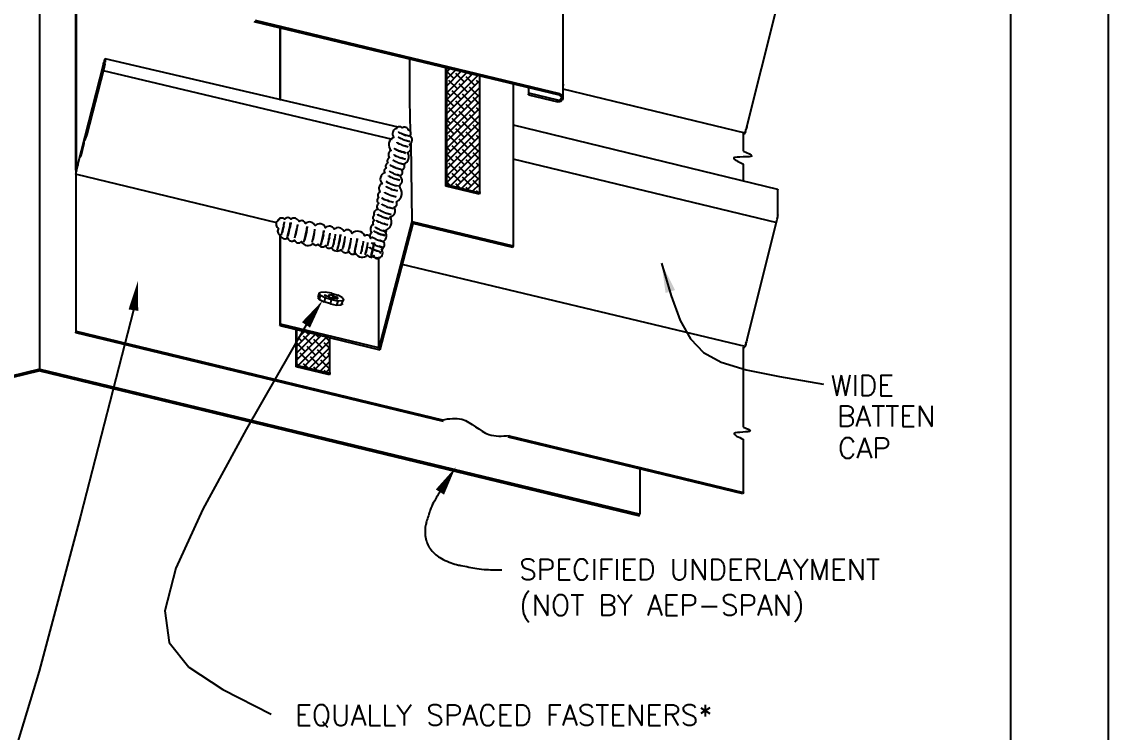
# Model space of a CAD drawing. Extents: x 128.5 to 137, y -26.1 to -15.1.
# Drawn here: x 132.858 to 137.023, y -22.316 to -19.59 of the extents above; entities that cross this region are included whole.
import ezdxf

# ---------------------------------------------------------------- set-up
doc = ezdxf.new("R2010")
doc.units = 0
doc.header["$LTSCALE"] = 0.5
doc.header["$MEASUREMENT"] = 0
for name, color, linetype in [('BORDER', 9, 'CONTINUOUS'), ('DIM', 4, 'CONTINUOUS'), ('DWG', 2, 'CONTINUOUS')]:
    doc.layers.add(name, color=color, linetype=linetype)
doc.styles.get("Standard").update_dxf_attribs({"font": 'romans.shx'})

msp = doc.modelspace()

# ---------------------------------------------------------------- hatches: boundary and pattern name
at = {"layer": 'DWG'}
h = msp.add_hatch(dxfattribs=at)
h.set_pattern_fill('ANSI38', color=46, scale=0.15)
h.set_pattern_definition([(45, (9.3305, 0), (-0.0132582521, 0.0132582521), []), (135, (9.3305, 0), (-0.0397747564, 0.0132582521), [0.046875, -0.028125])])
h.paths.add_polyline_path([(131.2393, -20.2392), (131.3671, -20.2077), (131.3671, -19.7679), (131.3458, -19.773), (131.2393, -19.7987)])
h.paths.add_polyline_path([(131.9416, -20.907), (131.9416, -20.7713), (131.8138, -20.8022), (131.8138, -20.9385)])
h.paths.add_polyline_path([(134.6137, -19.7984), (134.4859, -19.7676), (134.4859, -20.214), (134.6137, -20.2455)])
h.paths.add_polyline_path([(134.0395, -20.9385), (134.0395, -20.8022), (133.9339, -20.7766), (133.9117, -20.8155), (133.9117, -20.907)])

# ---------------------------------------------------------------- linework, layer by layer
at = {"layer": 'BORDER'}
for p, q in [((137.0232, -15.1154), (137.0232, -26.1154)), ((136.6482, -15.5529), (136.6482, -25.6779))]:
    msp.add_line(p, q, dxfattribs=at)
at = {"layer": 'DIM', "color": 5}
for points in [[(135.3103, -20.5163), (135.3479, -20.6414), (135.3824, -20.7365), (135.421, -20.8069), (135.471, -20.8582), (135.5398, -20.8956), (135.6346, -20.9248), (135.7626, -20.951), (135.9311, -20.9798)], [(133.2858, -20.6963), (133.0836, -21.4873), (132.9246, -22.0815), (132.795, -22.5071), (132.6809, -22.7919), (132.5684, -22.964), (132.4437, -23.0513), (132.2928, -23.0817), (132.1018, -23.0834)], [(133.9476, -20.7529), (133.7179, -21.1543), (133.5522, -21.4594), (133.449, -21.6857), (133.4066, -21.8506), (133.4235, -21.9716), (133.4981, -22.0664), (133.629, -22.1523), (133.8144, -22.2469)]]:
    msp.add_lwpolyline(points, dxfattribs=at)
for points, format in [([(133.303, -20.5852, 0, 0.0375, 0), (133.2858, -20.6963, 0.0375, 0.0375, 0)], "xyseb"), ([(134.0108, -20.6598, 0, 0.0375, 0), (133.9476, -20.7529, 0.0375, 0.0375, 0)], "xyseb"), ([(134.5212, -21.2992, 0, 0.0375, 0), (134.461, -21.3942, 0.0375, 0.0375, 0)], "xyseb"), ([(134.461, -21.3942, 0.027993), (134.4368, -21.4338, 0.040454), (134.424, -21.4633, 0.009901), (134.4097, -21.5078, 0.029035), (134.406, -21.5233, 0.049204), (134.404, -21.5485, 0.048014), (134.407, -21.5742, 0.058997), (134.4147, -21.5963, 0.058994), (134.4272, -21.616, 0.047542), (134.4455, -21.6346, 0.048808), (134.4665, -21.6488, 0.028651), (134.4968, -21.6633, 0.032591), (134.5248, -21.6726, 0.017207), (134.5407, -21.6762, 0.004479), (134.6022, -21.6873, 0.02784), (134.6397, -21.6915, 0.017805), (134.6987, -21.6929)], "xyb")]:
    msp.add_lwpolyline(points, format=format, dxfattribs=at)
msp.add_solid([(135.3261, -20.6305), (135.3623, -20.6192), (135.3103, -20.5163)], dxfattribs=at)
at = {"layer": 'DWG'}
for p, q in [((134.9323, -18.378), (134.9323, -19.8855)), ((133.0648, -20.1555), (133.0648, -19.4247)), ((133.0666, -19.4251), (133.0666, -20.1501)), ((135.637, -19.9935), (135.7504, -19.5453)), ((134.9188, -19.872), (133.749, -19.5897)), ((134.9206, -19.8666), (133.7539, -19.5848)), ((133.8478, -19.6146), (133.8478, -19.8876)), ((133.8496, -19.8885), (133.8496, -19.6146)), ((133.1674, -19.7721), (133.1782, -19.7307)), ((133.1719, -19.7478), (133.1737, -19.7433)), ((133.1764, -19.7334), (133.1737, -19.7424)), ((133.1737, -19.7424), (133.1773, -19.737)), ((133.1737, -19.7433), (133.1782, -19.7451)), ((133.1773, -19.7316), (133.1746, -19.7397)), ((133.1746, -19.7397), (133.1773, -19.7343)), ((133.1755, -19.7361), (133.1746, -19.7577)), ((133.1755, -19.7379), (133.1755, -19.7361)), ((133.1773, -19.737), (133.1755, -19.7379)), ((133.1755, -19.7379), (133.1755, -19.7379)), ((133.1773, -19.7343), (133.1764, -19.7334)), ((133.1764, -19.737), (133.1773, -19.737)), ((133.1764, -19.7379), (133.1764, -19.737)), ((133.1764, -19.737), (133.1773, -19.737)), ((133.1764, -19.7505), (133.1764, -19.737)), ((133.1773, -19.7379), (133.1764, -19.7379)), ((133.1773, -19.737), (133.1773, -19.7316)), ((133.1782, -19.7451), (133.1773, -19.7379)), ((133.1782, -19.7307), (133.1782, -19.7451)), ((134.3012, -19.9944), (133.1782, -19.7316)), ((134.346, -19.899), (134.346, -19.7361)), ((133.0729, -20.1384), (133.171, -19.7532)), ((133.171, -19.7757), (133.1071, -20.0241)), ((133.1665, -19.7775), (133.1692, -19.7649)), ((133.1701, -19.7649), (133.1665, -19.7793)), ((133.1683, -19.7667), (133.1665, -19.773)), ((133.1665, -19.773), (133.1665, -19.7748)), ((133.1665, -19.773), (133.1665, -19.773)), ((133.1665, -19.7748), (133.1674, -19.7748)), ((133.1665, -19.7793), (133.1665, -19.7775)), ((133.1692, -19.7802), (133.1665, -19.7793)), ((133.1674, -19.7694), (133.1674, -19.7721)), ((133.1674, -19.7694), (133.1674, -19.7694)), ((133.1674, -19.7766), (133.1674, -19.7694)), ((133.1674, -19.7766), (133.1692, -19.7766)), ((133.171, -19.7775), (133.1674, -19.7766)), ((133.1683, -19.7739), (133.1683, -19.7667)), ((133.171, -19.7712), (133.1683, -19.773)), ((133.1683, -19.773), (133.1683, -19.7739)), ((133.1692, -19.764), (133.1692, -19.7703)), ((133.1692, -19.7649), (133.1692, -19.764)), ((133.1692, -19.7676), (133.1728, -19.7649)), ((133.1692, -19.7703), (133.171, -19.7712)), ((133.1701, -19.7631), (133.1701, -19.7649)), ((133.1728, -19.7667), (133.1701, -19.7649)), ((133.1701, -19.7649), (133.1719, -19.7658)), ((133.171, -19.755), (133.1728, -19.746)), ((133.171, -19.7532), (133.1719, -19.7478)), ((133.1764, -19.7523), (133.171, -19.7757)), ((133.1719, -19.7721), (133.171, -19.7775)), ((134.2794, -20.042), (133.171, -19.7775)), ((133.1719, -19.7478), (133.1719, -19.7478)), ((133.1719, -19.7658), (133.1728, -19.7667)), ((133.1728, -19.746), (133.1755, -19.7469)), ((133.1728, -19.7667), (133.1728, -19.7667)), ((133.1746, -19.7577), (133.1755, -19.7541)), ((133.1746, -19.7622), (133.1755, -19.7568)), ((133.1746, -19.7577), (133.1746, -19.7577)), ((133.1755, -19.7469), (133.1764, -19.7505)), ((133.1755, -19.7541), (133.1764, -19.7523)), ((133.1755, -19.7541), (133.1755, -19.7541)), ((134.7424, -19.8306), (134.7424, -20.4498)), ((134.8, -19.845), (134.8, -19.8702)), ((134.8018, -19.845), (134.8, -19.845)), ((134.8, -19.8702), (134.8018, -19.8639)), ((134.8018, -19.8639), (134.8018, -19.845)), ((134.9134, -19.8909), (134.8018, -19.8639)), ((134.9233, -19.8684), (134.9206, -19.8666)), ((134.9206, -19.8666), (134.926, -19.8693)), ((134.9332, -19.8288), (134.9332, -19.8342)), ((134.9332, -19.8486), (134.9332, -19.8432)), ((135.6307, -20.0169), (134.9332, -19.8486)), ((133.8478, -19.8876), (133.8496, -19.8885)), ((134.3477, -20.0113), (134.3455, -19.8927)), ((134.8, -19.8702), (134.9125, -19.8972)), ((134.9125, -19.8972), (134.9134, -19.8909)), ((134.9125, -19.8918), (134.9134, -19.8909)), ((134.9125, -19.8972), (134.9125, -19.8918)), ((134.9188, -19.8972), (134.9125, -19.8972)), ((134.9188, -19.8972), (134.9125, -19.8972)), ((134.9134, -19.8909), (134.9188, -19.8909)), ((134.9233, -19.8747), (134.9188, -19.872)), ((134.9188, -19.8909), (134.9233, -19.8882)), ((134.9251, -19.8954), (134.9188, -19.8972)), ((134.926, -19.8792), (134.9233, -19.8747)), ((134.926, -19.8837), (134.9233, -19.8882)), ((134.9233, -19.8882), (134.9251, -19.8873)), ((134.9251, -19.8873), (134.9251, -19.8954)), ((134.9251, -19.8954), (134.9296, -19.8909)), ((134.926, -19.8693), (134.9305, -19.8738)), ((134.9323, -19.8792), (134.926, -19.8792)), ((134.9296, -19.8738), (134.9305, -19.8738)), ((134.9296, -19.8909), (134.9296, -19.8738)), ((134.9323, -19.8855), (134.9296, -19.8909)), ((134.9305, -19.8738), (134.9323, -19.8792)), ((133.1242, -19.9458), (133.1053, -20.0313)), ((133.1071, -20.0187), (133.1233, -19.9467)), ((133.1233, -19.9467), (133.1242, -19.944)), ((133.1233, -19.9467), (133.1233, -19.9467)), ((133.1242, -19.9413), (133.1242, -19.9458)), ((133.1242, -19.9458), (133.1242, -19.9413)), ((133.126, -19.944), (133.1242, -19.9431)), ((133.1242, -19.944), (133.1242, -19.9458)), ((135.7567, -20.2338), (134.7429, -19.9861)), ((135.637, -19.9935), (135.6361, -19.9989)), ((135.6361, -19.9989), (135.637, -19.9935)), ((133.0963, -20.0529), (133.1053, -20.0277)), ((133.1062, -20.0259), (133.099, -20.0448)), ((133.1008, -20.0376), (133.1071, -20.0196)), ((133.1053, -20.0277), (133.1044, -20.0304)), ((133.1044, -20.0304), (133.1044, -20.0313)), ((133.1062, -20.0205), (133.1062, -20.0205)), ((133.1071, -20.0241), (133.1062, -20.0259)), ((133.1071, -20.0196), (133.1071, -20.0187)), ((133.1071, -20.0196), (133.1071, -20.0196)), ((135.6244, -20.0187), (135.6289, -20.0187)), ((135.6244, -20.0861), (135.6244, -20.0187)), ((135.6289, -20.0187), (135.6307, -20.0169)), ((135.6289, -20.0187), (135.6298, -20.0187)), ((135.6289, -20.0187), (135.6289, -20.0187)), ((135.6298, -20.0187), (135.6316, -20.0151)), ((135.6316, -20.0151), (135.6334, -20.0079)), ((135.6325, -20.0115), (135.6316, -20.0151)), ((135.6334, -20.0079), (135.6343, -20.0034)), ((135.6343, -20.0034), (135.6361, -19.9989)), ((133.0846, -20.1069), (133.099, -20.0421)), ((133.0954, -20.0574), (133.0846, -20.106)), ((133.0963, -20.0529), (133.0954, -20.0574)), ((133.0963, -20.0529), (133.0963, -20.0565)), ((133.099, -20.0421), (133.0999, -20.0421)), ((133.099, -20.0421), (133.099, -20.0421)), ((133.0999, -20.0394), (133.1008, -20.0403)), ((133.0999, -20.0421), (133.0999, -20.043)), ((133.1017, -20.0367), (133.1008, -20.0376)), ((133.1017, -20.0376), (133.1008, -20.0376)), ((133.1035, -20.0358), (133.1017, -20.0367)), ((133.1017, -20.0367), (133.1017, -20.0367)), ((133.1026, -20.0367), (133.1035, -20.0358)), ((134.3497, -20.0559), (134.3527, -20.3562)), ((133.0837, -20.1078), (133.0846, -20.1069)), ((135.7533, -20.3617), (134.7424, -20.1168)), ((133.0648, -20.1555), (133.0657, -20.1564)), ((133.0675, -20.1564), (133.0648, -20.1555)), ((133.0657, -20.1564), (133.0648, -20.1555)), ((133.0711, -20.1366), (133.0657, -20.1663)), ((133.0666, -20.1537), (133.0657, -20.1555)), ((133.0657, -20.1555), (133.0675, -20.1555)), ((133.0657, -20.1564), (133.0666, -20.1564)), ((133.0657, -20.1564), (133.0657, -20.1564)), ((133.0666, -20.1627), (133.0657, -20.1564)), ((133.0666, -20.1627), (133.0711, -20.1384)), ((133.0729, -20.1384), (133.0666, -20.1537)), ((133.0666, -20.1663), (133.0684, -20.1465)), ((133.0666, -20.1501), (133.0675, -20.151)), ((133.0675, -20.1501), (133.0666, -20.1501)), ((133.0666, -20.1501), (133.0693, -20.1528)), ((133.0675, -20.1537), (133.0666, -20.1537)), ((133.0711, -20.142), (133.0675, -20.1582)), ((133.0684, -20.1474), (133.0675, -20.1483)), ((133.0675, -20.1483), (133.0675, -20.1501)), ((133.0684, -20.151), (133.0675, -20.1537)), ((133.0675, -20.151), (133.0684, -20.151)), ((133.0675, -20.1555), (133.0675, -20.1564)), ((133.0675, -20.1582), (133.0684, -20.1573)), ((133.0684, -20.1474), (133.0729, -20.1321)), ((133.0684, -20.1465), (133.0684, -20.1474)), ((133.0693, -20.1474), (133.0684, -20.1474)), ((133.0702, -20.1429), (133.0711, -20.142)), ((133.0702, -20.1429), (133.0702, -20.1429)), ((133.0711, -20.1438), (133.0702, -20.1429)), ((133.0711, -20.1384), (133.0711, -20.1366)), ((133.0729, -20.1321), (133.0729, -20.1339)), ((133.0729, -20.1339), (133.0729, -20.1384)), ((133.0729, -20.1339), (133.0729, -20.1339)), ((135.6244, -20.1996), (135.6244, -20.1362)), ((133.0657, -20.1699), (133.0648, -20.1726)), ((133.0657, -20.1726), (133.0648, -20.1726)), ((133.0648, -20.1726), (133.0648, -20.7837)), ((133.0648, -20.1744), (133.0657, -20.1744)), ((133.0657, -20.1663), (133.0657, -20.1699)), ((133.0657, -20.1744), (133.0657, -20.1726)), ((133.0666, -20.7774), (133.0666, -20.1627)), ((133.0675, -20.1645), (133.0666, -20.1627)), ((133.0673, -20.1746), (133.8341, -20.3603)), ((133.0675, -20.1609), (133.0675, -20.1645)), ((135.7567, -20.232), (135.7567, -20.2338)), ((135.7567, -20.3346), (135.7567, -20.232)), ((134.3527, -20.3562), (134.2267, -20.8404)), ((134.3572, -20.3634), (134.2312, -20.8485)), ((134.3527, -20.3562), (134.7424, -20.4498)), ((134.3527, -20.3562), (134.3572, -20.358)), ((134.3572, -20.358), (134.3572, -20.3634)), ((134.3572, -20.3634), (134.3572, -20.358)), ((134.3572, -20.358), (134.3572, -20.3634)), ((134.7406, -20.4561), (134.3572, -20.3634)), ((135.637, -20.8125), (135.7504, -20.3634)), ((135.7504, -20.3634), (135.754, -20.3472)), ((135.7504, -20.3634), (135.7513, -20.358)), ((135.7513, -20.358), (135.7531, -20.3526)), ((135.754, -20.3472), (135.7558, -20.3382)), ((135.7558, -20.3382), (135.7567, -20.3346)), ((135.7567, -20.3301), (135.7567, -20.3319)), ((133.8496, -20.7495), (133.8496, -20.4057)), ((133.8478, -20.412), (133.8478, -20.7558)), ((134.7424, -20.4498), (134.7406, -20.4561)), ((134.7424, -20.4498), (134.7406, -20.4507)), ((134.7406, -20.4507), (134.7406, -20.4561)), ((134.2267, -20.8404), (134.2267, -20.4966)), ((134.3167, -20.5209), (134.3185, -20.5164)), ((135.6307, -20.8359), (134.3167, -20.5209)), ((134.3203, -20.5092), (134.3212, -20.5047)), ((133.0648, -20.7837), (133.0666, -20.7774)), ((134.4744, -21.1232), (133.0648, -20.7837)), ((133.0666, -20.7774), (134.4706, -21.1167)), ((133.8478, -20.7558), (133.8496, -20.7495)), ((133.8478, -20.7558), (134.2312, -20.8485)), ((134.2267, -20.8404), (133.8496, -20.7495)), ((134.2312, -20.8485), (134.2312, -20.8242)), ((135.6334, -20.8269), (135.6316, -20.8341)), ((135.6325, -20.8305), (135.6334, -20.8269)), ((135.6343, -20.8224), (135.6334, -20.8269)), ((135.6343, -20.8224), (135.6361, -20.8179)), ((135.6361, -20.8179), (135.6343, -20.8224)), ((135.637, -20.8125), (135.6361, -20.8179)), ((133.9117, -20.8485), (133.9117, -20.8539)), ((133.9117, -20.8557), (133.9117, -20.8503)), ((135.6244, -20.8377), (135.6289, -20.8377)), ((135.6244, -21.1448), (135.6244, -20.8377)), ((135.6289, -20.8377), (135.6298, -20.8377)), ((135.6298, -20.8377), (135.6316, -20.8341)), ((135.6316, -20.8341), (135.6307, -20.8359)), ((135.6226, -21.4011), (134.7226, -21.1838)), ((134.7262, -21.1786), (135.6244, -21.3957)), ((135.6244, -21.3957), (135.6244, -21.1913)), ((135.6244, -21.3957), (135.6226, -21.4011))]:
    msp.add_line(p, q, dxfattribs=at)
at = {"layer": 'DWG', "color": 46}
for p, q in [((132.9271, -20.9295), (132.9271, -19.3914)), ((134.4841, -20.2203), (134.4841, -19.7671)), ((134.4859, -19.7676), (134.4859, -20.2131)), ((134.6137, -20.2455), (134.6137, -19.7984)), ((134.2821, -20.0312), (134.2812, -20.0366)), ((134.3031, -20.033), (134.3022, -20.0312)), ((134.305, -20.0151), (134.3023, -20.0124)), ((134.3049, -20.0348), (134.3031, -20.033)), ((134.3049, -20.0348), (134.3031, -20.033)), ((134.3032, -20.0133), (134.3032, -20.0124)), ((134.3086, -20.0169), (134.3032, -20.0133)), ((134.3121, -20.0384), (134.3049, -20.0348)), ((134.3077, -20.0169), (134.305, -20.0151)), ((134.3122, -20.0187), (134.3077, -20.0169)), ((134.3122, -20.0187), (134.3077, -20.0169)), ((134.3131, -20.0187), (134.3086, -20.0169)), ((134.3176, -20.0214), (134.3122, -20.0187)), ((134.3176, -20.0214), (134.3131, -20.0187)), ((134.3176, -20.0214), (134.3131, -20.0187)), ((134.323, -20.0232), (134.3176, -20.0214)), ((134.323, -20.0232), (134.3176, -20.0214)), ((134.3455, -20.0295), (134.3176, -20.0214)), ((134.3302, -20.0259), (134.323, -20.0232)), ((134.3239, -20.0232), (134.3311, -20.0259)), ((134.3374, -20.0277), (134.3302, -20.0259)), ((134.3455, -20.0295), (134.3374, -20.0277)), ((134.287, -20.0772), (134.2861, -20.0754)), ((134.2879, -20.0772), (134.287, -20.0754)), ((134.2974, -20.0537), (134.2965, -20.0519)), ((134.2992, -20.0555), (134.2974, -20.0537)), ((134.2992, -20.0555), (134.2974, -20.0537)), ((134.3064, -20.0591), (134.2992, -20.0555)), ((134.3118, -20.0609), (134.3064, -20.0591)), ((134.3118, -20.0609), (134.3181, -20.0636)), ((134.3175, -20.0402), (134.3121, -20.0384)), ((134.3175, -20.0402), (134.3238, -20.0429)), ((134.3181, -20.0636), (134.3397, -20.0699)), ((134.3238, -20.0429), (134.3454, -20.0492)), ((134.3325, -20.0681), (134.3253, -20.0654)), ((134.3382, -20.0474), (134.331, -20.0447)), ((134.3397, -20.0699), (134.3325, -20.0681)), ((134.3454, -20.0492), (134.3382, -20.0474)), ((134.2861, -20.1007), (134.2852, -20.0989)), ((134.2879, -20.1025), (134.2861, -20.1007)), ((134.2879, -20.1025), (134.2861, -20.1007)), ((134.2888, -20.0781), (134.287, -20.0772)), ((134.2888, -20.0781), (134.287, -20.0772)), ((134.2897, -20.0781), (134.2879, -20.0772)), ((134.2951, -20.1061), (134.2879, -20.1025)), ((134.2915, -20.0799), (134.2888, -20.0781)), ((134.2924, -20.0799), (134.2897, -20.0781)), ((134.296, -20.0826), (134.2915, -20.0799)), ((134.2969, -20.0826), (134.2924, -20.0799)), ((134.3005, -20.1079), (134.2951, -20.1061)), ((134.3014, -20.0844), (134.296, -20.0826)), ((134.3023, -20.0844), (134.2969, -20.0826)), ((134.3005, -20.1079), (134.3068, -20.1106)), ((134.3014, -20.0844), (134.3077, -20.0862)), ((134.3086, -20.0862), (134.3023, -20.0844)), ((134.3068, -20.1106), (134.3284, -20.1169)), ((134.3077, -20.0862), (134.314, -20.0889)), ((134.3149, -20.0889), (134.3086, -20.0862)), ((134.314, -20.0889), (134.3212, -20.0907)), ((134.3212, -20.1151), (134.314, -20.1124)), ((134.3221, -20.0907), (134.3149, -20.0889)), ((134.3212, -20.0907), (134.3293, -20.0934)), ((134.3284, -20.1169), (134.3212, -20.1151)), ((134.3302, -20.0934), (134.3221, -20.0907)), ((134.2708, -20.1384), (134.2708, -20.1402)), ((134.2717, -20.1402), (134.2708, -20.1384)), ((134.2708, -20.1402), (134.2726, -20.142)), ((134.2735, -20.142), (134.2717, -20.1402)), ((134.2762, -20.1438), (134.2726, -20.142)), ((134.2807, -20.1456), (134.2735, -20.142)), ((134.2852, -20.1474), (134.2762, -20.1438)), ((134.2861, -20.1474), (134.2807, -20.1456)), ((134.2807, -20.1456), (134.2861, -20.1474)), ((134.2824, -20.1214), (134.2815, -20.1196)), ((134.2842, -20.1232), (134.2824, -20.1214)), ((134.2842, -20.1232), (134.2824, -20.1214)), ((134.2914, -20.1268), (134.2842, -20.1232)), ((134.2915, -20.1501), (134.2852, -20.1474)), ((134.2861, -20.1474), (134.2924, -20.1501)), ((134.2968, -20.1286), (134.2914, -20.1268)), ((134.2915, -20.1501), (134.3131, -20.1564)), ((134.2924, -20.1501), (134.2987, -20.1519)), ((134.2968, -20.1286), (134.3031, -20.1313)), ((134.2987, -20.1519), (134.3059, -20.1546)), ((134.2987, -20.1519), (134.3068, -20.1546)), ((134.3031, -20.1313), (134.3247, -20.1376)), ((134.3068, -20.1546), (134.314, -20.1564)), ((134.3175, -20.1358), (134.3103, -20.1331)), ((134.3247, -20.1376), (134.3175, -20.1358)), ((134.2654, -20.1816), (134.2645, -20.1798)), ((134.2672, -20.1834), (134.2654, -20.1816)), ((134.2672, -20.1834), (134.2654, -20.1816)), ((134.2744, -20.187), (134.2672, -20.1834)), ((134.2692, -20.1646), (134.2683, -20.1628)), ((134.271, -20.1664), (134.2692, -20.1646)), ((134.271, -20.1664), (134.2692, -20.1646)), ((134.2782, -20.17), (134.271, -20.1664)), ((134.2798, -20.1888), (134.2744, -20.187)), ((134.2836, -20.1718), (134.2782, -20.17)), ((134.2798, -20.1888), (134.2861, -20.1915)), ((134.2836, -20.1718), (134.2899, -20.1745)), ((134.2861, -20.1915), (134.3077, -20.1978)), ((134.2899, -20.1745), (134.3115, -20.1808)), ((134.3005, -20.196), (134.2933, -20.1933)), ((134.3043, -20.179), (134.2971, -20.1763)), ((134.3077, -20.1978), (134.3005, -20.196)), ((134.3115, -20.1808), (134.3043, -20.179)), ((134.4859, -20.1897), (134.4859, -20.196)), ((134.4859, -20.1987), (134.4859, -20.1933)), ((134.4859, -20.2014), (134.4859, -20.2104)), ((134.6137, -20.1906), (134.6137, -20.1852)), ((134.6137, -20.1987), (134.6137, -20.1933)), ((134.6137, -20.2014), (134.6137, -20.196)), ((134.2504, -20.2455), (134.2495, -20.2437)), ((134.2546, -20.2023), (134.2573, -20.205)), ((134.256, -20.2229), (134.2551, -20.2211)), ((134.2555, -20.2032), (134.2555, -20.2023)), ((134.2609, -20.2068), (134.2555, -20.2032)), ((134.2578, -20.2247), (134.256, -20.2229)), ((134.2578, -20.2247), (134.256, -20.2229)), ((134.26, -20.2068), (134.2573, -20.205)), ((134.265, -20.2283), (134.2578, -20.2247)), ((134.2645, -20.2086), (134.26, -20.2068)), ((134.2654, -20.2086), (134.2609, -20.2068)), ((134.2699, -20.2113), (134.2645, -20.2086)), ((134.2704, -20.2301), (134.265, -20.2283)), ((134.2708, -20.2113), (134.2654, -20.2086)), ((134.2699, -20.2113), (134.2753, -20.2131)), ((134.2704, -20.2301), (134.2767, -20.2328)), ((134.2708, -20.2113), (134.2762, -20.2131)), ((134.2753, -20.2131), (134.2825, -20.2158)), ((134.2762, -20.2131), (134.2834, -20.2158)), ((134.2767, -20.2328), (134.2983, -20.2391)), ((134.2825, -20.2158), (134.2897, -20.2176)), ((134.2834, -20.2158), (134.2978, -20.2194)), ((134.2911, -20.2373), (134.2839, -20.2346)), ((134.2897, -20.2176), (134.2978, -20.2194)), ((134.2983, -20.2391), (134.2911, -20.2373)), ((134.4841, -20.2203), (134.4859, -20.214)), ((134.6119, -20.2509), (134.4841, -20.2203)), ((134.4859, -20.2095), (134.4859, -20.214)), ((134.4859, -20.214), (134.6137, -20.2455)), ((134.6137, -20.2428), (134.6137, -20.2446)), ((134.6137, -20.2446), (134.6137, -20.2428)), ((134.2393, -20.2671), (134.2384, -20.2653)), ((134.2393, -20.2653), (134.2402, -20.2671)), ((134.2447, -20.2698), (134.2393, -20.2671)), ((134.2447, -20.2698), (134.2393, -20.2671)), ((134.242, -20.268), (134.2402, -20.2671)), ((134.2447, -20.2698), (134.242, -20.268)), ((134.2483, -20.2725), (134.2447, -20.2698)), ((134.2483, -20.2725), (134.2447, -20.2698)), ((134.2492, -20.2725), (134.2447, -20.2698)), ((134.2537, -20.2743), (134.2483, -20.2725)), ((134.2537, -20.2743), (134.2483, -20.2725)), ((134.2546, -20.2743), (134.2492, -20.2725)), ((134.2522, -20.2473), (134.2504, -20.2455)), ((134.2522, -20.2473), (134.2504, -20.2455)), ((134.2594, -20.2509), (134.2522, -20.2473)), ((134.26, -20.2761), (134.2537, -20.2743)), ((134.2609, -20.2761), (134.2546, -20.2743)), ((134.2609, -20.2761), (134.2546, -20.2743)), ((134.2648, -20.2527), (134.2594, -20.2509)), ((134.2663, -20.2788), (134.26, -20.2761)), ((134.2663, -20.2788), (134.26, -20.2761)), ((134.2672, -20.2788), (134.2609, -20.2761)), ((134.2648, -20.2527), (134.2711, -20.2554)), ((134.2735, -20.2806), (134.2663, -20.2788)), ((134.2744, -20.2806), (134.2672, -20.2788)), ((134.2711, -20.2554), (134.2927, -20.2617)), ((134.2816, -20.2833), (134.2735, -20.2806)), ((134.2825, -20.2833), (134.2744, -20.2806)), ((134.2855, -20.2599), (134.2783, -20.2572)), ((134.2927, -20.2617), (134.2855, -20.2599)), ((134.6137, -20.2455), (134.6119, -20.2509)), ((134.6119, -20.2509), (134.6137, -20.2455)), ((134.2315, -20.3132), (134.2306, -20.3114)), ((134.2333, -20.315), (134.2315, -20.3132)), ((134.2333, -20.315), (134.2315, -20.3132)), ((134.2405, -20.3186), (134.2333, -20.315)), ((134.2391, -20.2906), (134.2382, -20.2888)), ((134.2409, -20.2924), (134.2391, -20.2906)), ((134.2409, -20.2924), (134.2391, -20.2906)), ((134.2459, -20.3204), (134.2405, -20.3186)), ((134.2481, -20.296), (134.2409, -20.2924)), ((134.2459, -20.3204), (134.2522, -20.3231)), ((134.2535, -20.2978), (134.2481, -20.296)), ((134.2522, -20.3231), (134.2738, -20.3294)), ((134.2535, -20.2978), (134.2598, -20.3005)), ((134.2666, -20.3276), (134.2594, -20.3249)), ((134.2598, -20.3005), (134.2814, -20.3068)), ((134.2742, -20.305), (134.267, -20.3023)), ((134.2814, -20.3068), (134.2742, -20.305)), ((133.846, -20.351), (133.846, -20.3483)), ((133.863, -20.3694), (133.8648, -20.3604)), ((133.8648, -20.3604), (133.8648, -20.3577)), ((133.8865, -20.3715), (133.8874, -20.367)), ((133.8874, -20.367), (133.8883, -20.3625)), ((133.8892, -20.3625), (133.8874, -20.3715)), ((133.8883, -20.3625), (133.8883, -20.3598)), ((133.8892, -20.3598), (133.8892, -20.3625)), ((133.9157, -20.3698), (133.9157, -20.3671)), ((134.2184, -20.3527), (134.2175, -20.3509)), ((134.2202, -20.3545), (134.2184, -20.3527)), ((134.2202, -20.3545), (134.2184, -20.3527)), ((134.2274, -20.3581), (134.2202, -20.3545)), ((134.2231, -20.3301), (134.2231, -20.3283)), ((134.224, -20.3301), (134.2231, -20.3283)), ((134.2231, -20.3301), (134.2249, -20.3319)), ((134.2285, -20.3337), (134.2231, -20.3301)), ((134.2258, -20.3319), (134.224, -20.3301)), ((134.2258, -20.3319), (134.224, -20.3301)), ((134.2285, -20.3337), (134.2249, -20.3319)), ((134.233, -20.3355), (134.2258, -20.3319)), ((134.2328, -20.3599), (134.2274, -20.3581)), ((134.2375, -20.3373), (134.2285, -20.3337)), ((134.2328, -20.3599), (134.2391, -20.3626)), ((134.2384, -20.3373), (134.233, -20.3355)), ((134.2375, -20.3373), (134.2438, -20.34)), ((134.2384, -20.3373), (134.2447, -20.34)), ((134.2391, -20.3626), (134.2607, -20.3689)), ((134.2438, -20.34), (134.2654, -20.3463)), ((134.2447, -20.34), (134.2663, -20.3463)), ((134.2535, -20.3671), (134.2463, -20.3644)), ((134.251, -20.3418), (134.2582, -20.3445)), ((134.2591, -20.3445), (134.2519, -20.3418)), ((134.2607, -20.3689), (134.2535, -20.3671)), ((134.2663, -20.3463), (134.2591, -20.3445)), ((134.2738, -20.3294), (134.2666, -20.3276)), ((133.8496, -20.4057), (133.8478, -20.412)), ((133.8496, -20.4057), (133.8487, -20.412)), ((133.8543, -20.407), (133.8594, -20.3865)), ((133.8603, -20.3802), (133.8567, -20.3991)), ((133.8594, -20.3865), (133.8603, -20.3802)), ((133.8621, -20.3748), (133.8603, -20.3802)), ((133.8603, -20.3802), (133.8621, -20.3748)), ((133.8621, -20.3748), (133.863, -20.3694)), ((133.8766, -20.4138), (133.882, -20.3949)), ((133.8811, -20.4012), (133.8778, -20.4127)), ((133.8847, -20.3823), (133.8811, -20.4012)), ((133.882, -20.3949), (133.8829, -20.3886)), ((133.882, -20.3949), (133.8838, -20.3886)), ((133.8829, -20.3886), (133.8847, -20.3823)), ((133.8847, -20.3823), (133.8865, -20.3715)), ((133.8865, -20.3769), (133.8847, -20.3823)), ((133.8874, -20.3715), (133.8865, -20.3769)), ((133.9045, -20.4191), (133.9103, -20.3959)), ((133.9112, -20.3896), (133.9076, -20.4085)), ((133.9103, -20.3959), (133.9112, -20.3896)), ((133.913, -20.3842), (133.9112, -20.3896)), ((133.9112, -20.3896), (133.913, -20.3842)), ((133.913, -20.3842), (133.9139, -20.3788)), ((133.9139, -20.3788), (133.9157, -20.3698)), ((133.9396, -20.4354), (133.9459, -20.4102)), ((133.9495, -20.3976), (133.9414, -20.4291)), ((133.9459, -20.4102), (133.9468, -20.4039)), ((133.9468, -20.4039), (133.9486, -20.3976)), ((133.9468, -20.4102), (133.9477, -20.4039)), ((133.9486, -20.3976), (133.9504, -20.3868)), ((133.9513, -20.3868), (133.9495, -20.3976)), ((133.9504, -20.3868), (133.9513, -20.3823)), ((133.9513, -20.3823), (133.9522, -20.3787)), ((133.9513, -20.3868), (133.9522, -20.3823)), ((133.9522, -20.3787), (133.9522, -20.3751)), ((133.9522, -20.3823), (133.9531, -20.3787)), ((133.9531, -20.3787), (133.9531, -20.3751)), ((133.9771, -20.4084), (133.9735, -20.4273)), ((133.9762, -20.4147), (133.9771, -20.4084)), ((133.9789, -20.403), (133.9771, -20.4084)), ((133.9771, -20.4084), (133.9789, -20.403)), ((133.9789, -20.403), (133.9798, -20.3976)), ((133.9798, -20.3976), (133.9816, -20.3886)), ((133.9816, -20.3886), (133.9816, -20.3859)), ((134.0098, -20.4255), (134.0134, -20.4075)), ((134.0143, -20.4075), (134.0107, -20.4255)), ((134.0134, -20.4075), (134.0143, -20.4021)), ((134.0143, -20.4021), (134.0152, -20.3976)), ((134.0143, -20.4075), (134.0152, -20.4021)), ((134.0152, -20.3976), (134.0161, -20.394)), ((134.0152, -20.4021), (134.0161, -20.3976)), ((134.0161, -20.394), (134.0161, -20.3904)), ((134.0161, -20.3976), (134.017, -20.394)), ((134.017, -20.394), (134.017, -20.3904)), ((134.0381, -20.4126), (134.0399, -20.4036)), ((134.0399, -20.4036), (134.0399, -20.4009)), ((134.0589, -20.4164), (134.0607, -20.4074)), ((134.0607, -20.4074), (134.0607, -20.4047)), ((134.0791, -20.4129), (134.08, -20.4093)), ((134.08, -20.4093), (134.08, -20.4057)), ((134.08, -20.4129), (134.0809, -20.4093)), ((134.08, -20.4129), (134.0809, -20.4093)), ((134.0809, -20.4093), (134.0809, -20.4057)), ((134.2069, -20.3922), (134.2096, -20.3949)), ((134.2105, -20.3949), (134.2078, -20.3922)), ((134.2123, -20.3967), (134.2096, -20.3949)), ((134.2132, -20.3967), (134.2105, -20.3949)), ((134.2132, -20.3967), (134.2105, -20.3949)), ((134.2168, -20.3985), (134.2123, -20.3967)), ((134.2177, -20.3985), (134.2132, -20.3967)), ((134.2146, -20.379), (134.2137, -20.3772)), ((134.2164, -20.3808), (134.2146, -20.379)), ((134.2164, -20.3808), (134.2146, -20.379)), ((134.2236, -20.3844), (134.2164, -20.3808)), ((134.2222, -20.4012), (134.2168, -20.3985)), ((134.2231, -20.4012), (134.2177, -20.3985)), ((134.2222, -20.4012), (134.2285, -20.403)), ((134.2285, -20.403), (134.2231, -20.4012)), ((134.229, -20.3862), (134.2236, -20.3844)), ((134.2285, -20.403), (134.2348, -20.4057)), ((134.2357, -20.4057), (134.2285, -20.403)), ((134.229, -20.3862), (134.2353, -20.3889)), ((134.2348, -20.4057), (134.242, -20.4075)), ((134.2353, -20.3889), (134.2569, -20.3952)), ((134.2429, -20.4075), (134.2357, -20.4057)), ((134.242, -20.4075), (134.2501, -20.4093)), ((134.2497, -20.3934), (134.2425, -20.3907)), ((134.251, -20.4093), (134.2429, -20.4075)), ((134.2569, -20.3952), (134.2497, -20.3934)), ((133.8757, -20.4201), (133.8766, -20.4138)), ((133.9423, -20.4228), (133.9414, -20.4291)), ((133.9711, -20.435), (133.9762, -20.4147)), ((134.0035, -20.4507), (134.0098, -20.4255)), ((134.0062, -20.4381), (134.0053, -20.4444)), ((134.0056, -20.4433), (134.0107, -20.4255)), ((134.0125, -20.4138), (134.0107, -20.4192)), ((134.0107, -20.4255), (134.0116, -20.4192)), ((134.0116, -20.4192), (134.0134, -20.4138)), ((134.0297, -20.4491), (134.0345, -20.4297)), ((134.0354, -20.4234), (134.0318, -20.4423)), ((134.0345, -20.4297), (134.0354, -20.4234)), ((134.0372, -20.418), (134.0354, -20.4234)), ((134.0354, -20.4234), (134.0372, -20.418)), ((134.0372, -20.418), (134.0381, -20.4126)), ((134.0501, -20.454), (134.0553, -20.4335)), ((134.0562, -20.4272), (134.0526, -20.4461)), ((134.0553, -20.4335), (134.0562, -20.4272)), ((134.058, -20.4218), (134.0562, -20.4272)), ((134.0562, -20.4272), (134.058, -20.4218)), ((134.058, -20.4218), (134.0589, -20.4164)), ((134.0737, -20.4408), (134.0674, -20.466)), ((134.0692, -20.4597), (134.0746, -20.4408)), ((134.0737, -20.4408), (134.0773, -20.4228)), ((134.0746, -20.4345), (134.0737, -20.4408)), ((134.0746, -20.4408), (134.0782, -20.4228)), ((134.0764, -20.4291), (134.0746, -20.4345)), ((134.0773, -20.4291), (134.0755, -20.4345)), ((134.0773, -20.4228), (134.0782, -20.4183)), ((134.0782, -20.4183), (134.0791, -20.4129)), ((134.0782, -20.4228), (134.0791, -20.4183)), ((134.0791, -20.4183), (134.08, -20.4129)), ((134.0879, -20.4631), (134.0929, -20.4429)), ((134.0938, -20.4366), (134.0902, -20.4555)), ((134.0929, -20.4429), (134.0938, -20.4366)), ((134.0956, -20.4312), (134.0938, -20.4366)), ((134.0938, -20.4366), (134.0956, -20.4312)), ((134.0956, -20.4312), (134.0965, -20.4258)), ((134.0965, -20.4258), (134.0983, -20.4168)), ((134.0983, -20.4168), (134.0983, -20.4141)), ((134.1105, -20.4685), (134.1155, -20.4485)), ((134.1164, -20.4422), (134.1128, -20.4611)), ((134.1155, -20.4485), (134.1164, -20.4422)), ((134.1182, -20.4368), (134.1164, -20.4422)), ((134.1164, -20.4422), (134.1182, -20.4368)), ((134.1182, -20.4368), (134.1191, -20.4314)), ((134.1191, -20.4314), (134.1209, -20.4224)), ((134.1209, -20.4224), (134.1209, -20.4197)), ((134.1403, -20.4444), (134.1358, -20.4624)), ((134.1367, -20.4624), (134.1412, -20.4444)), ((134.1376, -20.4561), (134.1421, -20.4336)), ((134.1385, -20.4561), (134.143, -20.4336)), ((134.1421, -20.4336), (134.1439, -20.4246)), ((134.143, -20.4336), (134.1448, -20.4246)), ((134.1439, -20.4246), (134.1439, -20.421)), ((134.1448, -20.4246), (134.1448, -20.421)), ((134.1653, -20.4481), (134.1635, -20.4535)), ((134.1635, -20.4535), (134.1653, -20.4481)), ((134.1653, -20.4481), (134.1662, -20.4427)), ((134.1662, -20.4427), (134.168, -20.4337)), ((134.168, -20.4337), (134.168, -20.431)), ((134.1822, -20.4538), (134.1831, -20.4484)), ((134.1831, -20.4484), (134.1849, -20.4394)), ((134.1849, -20.4394), (134.1849, -20.4367)), ((134.1995, -20.4392), (134.1986, -20.4374)), ((134.2013, -20.441), (134.1995, -20.4392)), ((134.2013, -20.441), (134.1995, -20.4392)), ((134.2014, -20.4166), (134.2005, -20.4148)), ((134.2085, -20.4446), (134.2013, -20.441)), ((134.2032, -20.4184), (134.2014, -20.4166)), ((134.2032, -20.4184), (134.2014, -20.4166)), ((134.2104, -20.422), (134.2032, -20.4184)), ((134.2042, -20.4597), (134.206, -20.4489)), ((134.2069, -20.4489), (134.2051, -20.4597)), ((134.206, -20.4489), (134.2078, -20.4399)), ((134.2087, -20.4399), (134.2069, -20.4489)), ((134.2078, -20.4399), (134.2078, -20.4363)), ((134.2139, -20.4464), (134.2085, -20.4446)), ((134.2087, -20.4363), (134.2087, -20.4399)), ((134.2158, -20.4238), (134.2104, -20.422)), ((134.2139, -20.4464), (134.2202, -20.4491)), ((134.2158, -20.4238), (134.2221, -20.4265)), ((134.2202, -20.4491), (134.2418, -20.4554)), ((134.2221, -20.4265), (134.2437, -20.4328)), ((134.2346, -20.4536), (134.2274, -20.4509)), ((134.2365, -20.431), (134.2293, -20.4283)), ((134.2437, -20.4328), (134.2365, -20.431)), ((134.0674, -20.466), (134.0692, -20.4597)), ((134.0692, -20.4597), (134.0701, -20.4534)), ((134.1331, -20.4759), (134.1313, -20.4813)), ((134.134, -20.4696), (134.1331, -20.4759)), ((134.1358, -20.4624), (134.134, -20.4696)), ((134.1349, -20.4696), (134.1342, -20.4742)), ((134.1349, -20.4696), (134.1367, -20.4624)), ((134.1576, -20.4798), (134.1626, -20.4598)), ((134.1635, -20.4535), (134.1599, -20.4724)), ((134.1626, -20.4598), (134.1635, -20.4535)), ((134.1749, -20.484), (134.1795, -20.4655)), ((134.1804, -20.4592), (134.1768, -20.4781)), ((134.1795, -20.4655), (134.1804, -20.4592)), ((134.1822, -20.4538), (134.1804, -20.4592)), ((134.1804, -20.4592), (134.1822, -20.4538)), ((134.1916, -20.457), (134.1907, -20.4552)), ((134.1916, -20.4552), (134.1925, -20.457)), ((134.197, -20.4597), (134.1916, -20.457)), ((134.1943, -20.4579), (134.1925, -20.457)), ((134.197, -20.4597), (134.1943, -20.4579)), ((134.197, -20.4912), (134.1952, -20.4966)), ((134.1979, -20.4912), (134.1961, -20.4966)), ((134.2006, -20.4624), (134.197, -20.4597)), ((134.2015, -20.4624), (134.197, -20.4597)), ((134.1979, -20.4849), (134.197, -20.4912)), ((134.1979, -20.4849), (134.2042, -20.4597)), ((134.1988, -20.4849), (134.1979, -20.4912)), ((134.1988, -20.4849), (134.1979, -20.4912)), ((134.2051, -20.4597), (134.1988, -20.4849)), ((134.1988, -20.4903), (134.2267, -20.4966)), ((134.206, -20.4642), (134.2006, -20.4624)), ((134.2069, -20.4642), (134.2015, -20.4624)), ((134.2024, -20.466), (134.2015, -20.4723)), ((134.2024, -20.4723), (134.2033, -20.466)), ((134.206, -20.4642), (134.2123, -20.466)), ((134.2069, -20.4642), (134.2267, -20.4705)), ((134.2123, -20.466), (134.2186, -20.4687)), ((134.2195, -20.4687), (134.2132, -20.466)), ((134.2186, -20.4687), (134.2267, -20.4705)), ((134.2267, -20.4705), (134.2339, -20.4732)), ((134.2267, -20.4705), (134.2348, -20.4732)), ((134.2276, -20.4921), (134.2267, -20.4966)), ((134.233, -20.4732), (134.2312, -20.4786)), ((134.2418, -20.4554), (134.2346, -20.4536)), ((134.2267, -20.4966), (134.2276, -20.4966)), ((133.9972, -20.6325), (133.9927, -20.6478)), ((133.9927, -20.6478), (133.9999, -20.6559)), ((133.9972, -20.6325), (134.0035, -20.628)), ((134.0035, -20.6406), (133.9972, -20.6325)), ((133.9999, -20.6559), (134.0035, -20.6406)), ((133.9999, -20.6559), (134.017, -20.6649)), ((134.0215, -20.6271), (134.0035, -20.628)), ((134.0215, -20.6496), (134.0035, -20.6406)), ((134.0215, -20.6496), (134.017, -20.6649)), ((134.0215, -20.6361), (134.0206, -20.6388)), ((134.0206, -20.6388), (134.0215, -20.6406)), ((134.0206, -20.6415), (134.0215, -20.6406)), ((134.0449, -20.6316), (134.0215, -20.6271)), ((134.0215, -20.6406), (134.0215, -20.6361)), ((134.0215, -20.6406), (134.0368, -20.6442)), ((134.0449, -20.6568), (134.0215, -20.6496)), ((134.0359, -20.6433), (134.0368, -20.6397)), ((134.0368, -20.6442), (134.0359, -20.6433)), ((134.0368, -20.6496), (134.0368, -20.6361)), ((134.0368, -20.6361), (134.053, -20.6397)), ((134.0368, -20.6397), (134.0368, -20.6361)), ((134.0368, -20.6487), (134.0368, -20.6496)), ((134.053, -20.6523), (134.0368, -20.6487)), ((134.0377, -20.646), (134.0692, -20.6523)), ((134.0413, -20.6721), (134.0449, -20.6568)), ((134.0449, -20.6316), (134.0692, -20.6388)), ((134.0692, -20.6613), (134.0449, -20.6568)), ((134.0503, -20.6496), (134.053, -20.6397)), ((134.0503, -20.6505), (134.0503, -20.6496)), ((134.0512, -20.6514), (134.0503, -20.6505)), ((134.053, -20.6442), (134.0512, -20.6514)), ((134.053, -20.6523), (134.0521, -20.6541)), ((134.053, -20.6397), (134.053, -20.6523)), ((134.0692, -20.6478), (134.053, -20.6442)), ((134.0692, -20.6478), (134.0674, -20.6514)), ((134.0674, -20.6514), (134.0683, -20.6514)), ((134.0683, -20.6514), (134.0692, -20.6478)), ((134.0863, -20.6478), (134.0692, -20.6388)), ((134.0692, -20.6523), (134.0692, -20.6478)), ((134.0827, -20.6757), (134.0926, -20.6559)), ((134.0863, -20.6478), (134.0926, -20.6559)), ((134.0926, -20.6559), (134.0863, -20.6604)), ((134.0413, -20.6721), (134.017, -20.6649)), ((134.0413, -20.6721), (134.0647, -20.6766)), ((134.0692, -20.6613), (134.0647, -20.6766)), ((134.0647, -20.6766), (134.0827, -20.6757)), ((134.0863, -20.6604), (134.0692, -20.6613)), ((134.089, -20.6712), (134.0827, -20.6757)), ((133.9099, -20.9133), (133.9099, -20.7711)), ((133.9117, -20.7713), (133.9117, -20.9061)), ((133.9117, -20.7891), (133.9117, -20.7837)), ((133.9117, -20.7945), (133.9117, -20.7891)), ((133.9117, -20.7999), (133.9117, -20.7945)), ((133.9117, -20.8053), (133.9117, -20.7999)), ((133.9117, -20.8107), (133.9117, -20.8053)), ((133.9117, -20.8161), (133.9117, -20.8107)), ((133.9117, -20.8215), (133.9117, -20.8161)), ((133.9117, -20.8269), (133.9117, -20.8215)), ((134.0395, -20.9385), (134.0395, -20.8022)), ((134.0395, -20.8287), (134.0395, -20.8233)), ((134.0395, -20.8287), (134.0395, -20.8269)), ((133.9117, -20.8377), (133.9117, -20.8323)), ((133.9117, -20.8377), (133.9117, -20.8431)), ((133.9117, -20.8449), (133.9117, -20.8431)), ((133.9117, -20.8593), (133.9117, -20.8647)), ((133.9117, -20.8665), (133.9117, -20.8611)), ((133.9117, -20.8737), (133.9117, -20.8683)), ((134.0395, -20.8395), (134.0395, -20.8341)), ((134.0395, -20.8467), (134.0395, -20.8413)), ((134.0395, -20.8485), (134.0395, -20.8431)), ((134.0395, -20.8575), (134.0395, -20.8521)), ((134.0395, -20.8593), (134.0395, -20.8539)), ((134.0395, -20.8656), (134.0395, -20.8629)), ((134.0395, -20.8701), (134.0395, -20.8647)), ((133.9099, -20.9133), (133.9117, -20.907)), ((133.9117, -20.8773), (133.9117, -20.8719)), ((133.9117, -20.8809), (133.9117, -20.8791)), ((133.9117, -20.8827), (133.9117, -20.889)), ((133.9117, -20.8917), (133.9117, -20.8863)), ((133.9117, -20.8944), (133.9117, -20.9034)), ((133.9117, -20.9025), (133.9117, -20.907)), ((133.9117, -20.907), (134.0395, -20.9385)), ((134.0395, -20.8764), (134.0395, -20.871)), ((134.0395, -20.8809), (134.0395, -20.8755)), ((134.0395, -20.8836), (134.0395, -20.8782)), ((134.0395, -20.8917), (134.0395, -20.8863)), ((134.0395, -20.8944), (134.0395, -20.889)), ((132.9271, -20.9232), (130.6249, -21.4794)), ((132.9271, -20.9295), (130.6267, -21.4857)), ((132.9271, -20.9232), (135.2284, -21.4794)), ((132.9271, -20.9295), (135.2266, -21.4857)), ((134.0377, -20.9439), (133.9099, -20.9133)), ((134.0395, -20.9385), (134.0377, -20.9439)), ((134.0377, -20.9439), (134.0395, -20.9385)), ((134.0395, -20.9358), (134.0395, -20.9376)), ((134.0395, -20.9376), (134.0395, -20.9358)), ((135.2284, -21.4794), (135.2288, -21.3061))]:
    msp.add_line(p, q, dxfattribs=at)
msp.add_lwpolyline([(134.3468, -20.0274, 0.520567), (134.3401, -20.0052, 0.520567), (134.3165, -19.9971, 0.520567), (134.2929, -20.0001, 0.520567), (134.284, -20.0325, 0.520567), (134.2737, -20.0834, 0.520567), (134.2678, -20.1107, 0.520567), (134.2619, -20.1314, 0.520567), (134.2552, -20.152, 0.520567), (134.2493, -20.169, 0.520567), (134.239, -20.211, 0.520567), (134.2324, -20.2428, 0.520567), (134.2257, -20.2649, 0.520567), (134.2264, -20.2863, 0.520567), (134.225, -20.3099, 0.520567), (134.2087, -20.332, 0.520567), (134.2095, -20.3519, 0.520567), (134.2057, -20.3684, 0.520567), (134.1998, -20.3986, 0.520567), (134.1961, -20.4208, 0.520567), (134.1725, -20.4112, 0.520567), (134.1245, -20.4016, 0.520567), (134.0921, -20.3927, 0.520567), (134.0559, -20.3861, 0.520567), (134.0227, -20.3802, 0.520567), (133.9821, -20.3721, 0.520567), (133.9459, -20.3632, 0.520567), (133.9208, -20.3566, 0.520567), (133.8891, -20.3477, 0.520567), (133.8662, -20.347, 0.520567), (133.8381, -20.3544, 0.520567), (133.8426, -20.3831, 0.520567), (133.8485, -20.4075, 0.520567), (133.878, -20.42, 0.520567), (133.9031, -20.4281, 0.520567), (133.9304, -20.4333, 0.520567), (133.9747, -20.4407, 0.520567), (133.9939, -20.4429, 0.520567), (134.0227, -20.4488, 0.520567), (134.0456, -20.4554, 0.520567), (134.0817, -20.4643, 0.520567), (134.1113, -20.4709, 0.520567), (134.1378, -20.4776, 0.520567), (134.1836, -20.4849, 0.520567), (134.2072, -20.4864, 0.520567), (134.2286, -20.496, 0.520567), (134.2367, -20.4628, 0.520567), (134.2441, -20.4333, 0.520567), (134.2471, -20.392, 0.520567), (134.2708, -20.3387, 0.520567), (134.2856, -20.3011, 0.520567), (134.2944, -20.2804, 0.520567), (134.3033, -20.2199, 0.520567), (134.3077, -20.1808, 0.520567), (134.3144, -20.158, 0.520567), (134.3232, -20.1351, 0.520567), (134.3366, -20.092, 0.520567), (134.3447, -20.0603, 0.520567)], format="xyb", close=True, dxfattribs=at)
at = {"layer": 'DWG'}
for points in [[(135.6244, -20.0861), (135.6568, -20.105), (135.5878, -20.1123), (135.6244, -20.1362)], [(134.4706, -21.1167), (134.5452, -21.1152), (134.6488, -21.1734), (134.7262, -21.1779)], [(135.6244, -21.1448), (135.6507, -21.1594), (135.5896, -21.1696), (135.6244, -21.1923)]]:
    msp.add_spline(points, degree=3, dxfattribs=at)

# ---------------------------------------------------------------- texts
at = {"layer": 'DIM'}
for s, p in [(' WIDE', (135.9047, -21.0246)), ('BATTEN', (135.9827, -21.1424)), ('CAP', (135.9868, -21.2647)), ('SPECIFIED UNDERLAYMENT', (134.7648, -21.7307)), ('(NOT BY AEP-SPAN)', (134.7648, -21.8673)), ('EQUALLY SPACED FASTENERS*', (133.9056, -22.2894))]:
    msp.add_text(s, height=0.07875, dxfattribs=at).set_placement(p)

doc.saveas('drawing.dxf')
